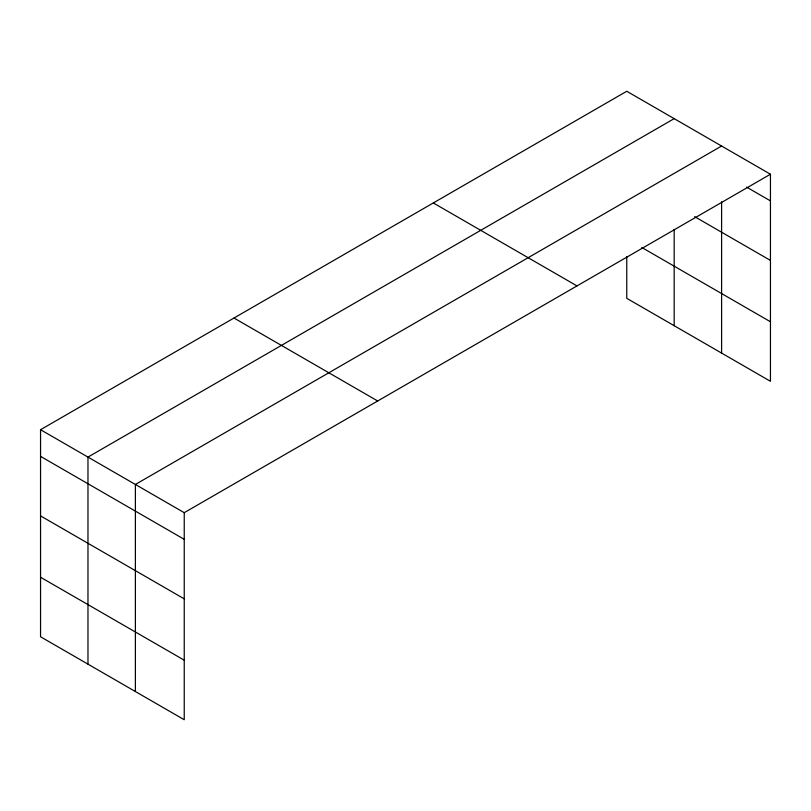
<?xml version="1.0" encoding="UTF-8"?>
<svg xmlns="http://www.w3.org/2000/svg" width="811" height="811" viewBox="0 0 811 811"><rect width="100%" height="100%" fill="white"/><g stroke="black" fill="none" stroke-linecap="round" stroke-linejoin="round"><path stroke-width="1.22" d="M770.45 174.233L626.761 91.268L40.55 429.708L40.55 636.767L184.239 719.732L184.239 512.674L770.45 174.233L770.45 381.292L626.761 298.326L626.761 256.529M721.597 201.807L721.597 353.079M674.174 118.649L87.973 457.09L87.973 664.148M721.597 146.021L135.386 484.461L135.386 691.53M746.566 187.098L770.45 200.885M694.652 216.659L770.45 260.422M641.846 247.507L770.45 321.754M433.307 202.953L577.006 285.918M233.994 318.024L377.693 400.989M40.55 429.708L184.239 512.674M40.55 456.37L184.239 539.325M40.55 515.897L184.239 598.863M40.55 577.239L184.239 660.195M674.174 229.371L674.174 325.708"/></g></svg>
